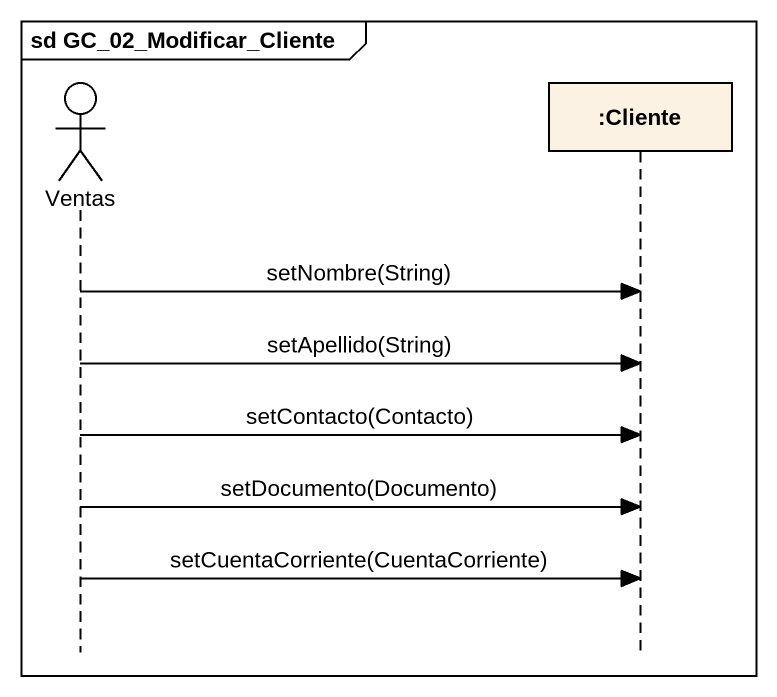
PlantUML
@startuml
mainframe sd GC_02_Modificar_Cliente
hide footbox
actor Ventas
participant ":Cliente" as Cliente

Ventas -> Cliente : setNombre(String)
Ventas -> Cliente : setApellido(String)
Ventas -> Cliente : setContacto(Contacto)
Ventas -> Cliente : setDocumento(Documento)
Ventas -> Cliente : setCuentaCorriente(CuentaCorriente)
@enduml
